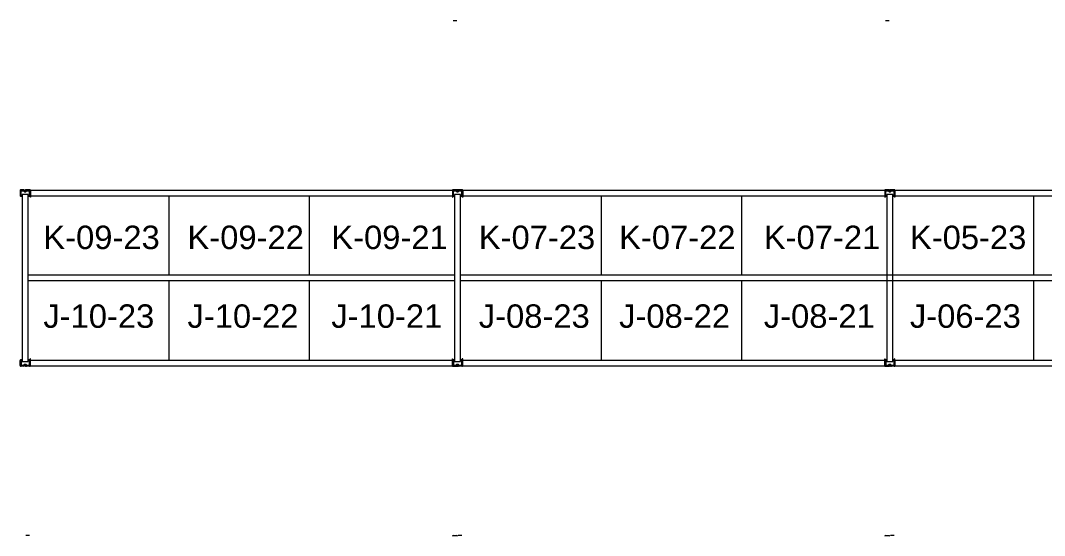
# Model space of a CAD drawing. Header units: inches. Extents: x 2743 to 10591, y -1604 to 5792.
# Drawn here: x 8297.3 to 8647, y 4518.1 to 4693.9 of the extents above; entities that cross this region are included whole.
import ezdxf

# ---------------------------------------------------------------- set-up
doc = ezdxf.new("R2010")
doc.units = ezdxf.units.IN
doc.header["$LTSCALE"] = 0.1875
doc.header["$MEASUREMENT"] = 0
for name, color, linetype, lineweight in [('22 Dimension', 7, 'Continuous', 5), ('32 Echelle', 160, 'Continuous', 15), ('33 Poutre', 30, 'Continuous', 15)]:
    doc.layers.add(name, color=color, linetype=linetype, lineweight=lineweight)
doc.styles.add('arial', font='')
doc.styles.get('arial').set_extended_font_data('Arial')

msp = doc.modelspace()

# ---------------------------------------------------------------- hatches: boundary and pattern name
at = {"layer": '32 Echelle'}
for points in [[(8297.89775, 4633.81503), (8297.89775, 4634.00253), (8297.71025, 4634.00253)], [(8299.89775, 4633.81503), (8299.89775, 4634.00253), (8300.08525, 4634.00253)], [(8445.52275, 4633.81503), (8445.52275, 4634.00253), (8445.33525, 4634.00253)], [(8445.52275, 4633.81503), (8445.52275, 4634.00253), (8445.33525, 4634.00253)], [(8447.52275, 4633.81503), (8447.52275, 4634.00253), (8447.71025, 4634.00253)], [(8447.52275, 4633.81503), (8447.52275, 4634.00253), (8447.71025, 4634.00253)], [(8593.14775, 4633.81503), (8593.14775, 4634.00253), (8592.96025, 4634.00253)], [(8593.14775, 4633.81503), (8593.14775, 4634.00253), (8592.96025, 4634.00253)], [(8595.14775, 4633.81503), (8595.14775, 4634.00253), (8595.33525, 4634.00253)], [(8595.14775, 4633.81503), (8595.14775, 4634.00253), (8595.33525, 4634.00253)], [(8297.89775, 4578.19003), (8297.89775, 4578.00253), (8297.71025, 4578.00253)], [(8299.89775, 4578.19003), (8299.89775, 4578.00253), (8300.08525, 4578.00253)], [(8445.52275, 4578.19003), (8445.52275, 4578.00253), (8445.33525, 4578.00253)], [(8445.52275, 4578.19003), (8445.52275, 4578.00253), (8445.33525, 4578.00253)], [(8447.52275, 4578.19003), (8447.52275, 4578.00253), (8447.71025, 4578.00253)], [(8447.52275, 4578.19003), (8447.52275, 4578.00253), (8447.71025, 4578.00253)], [(8593.14775, 4578.19003), (8593.14775, 4578.00253), (8592.96025, 4578.00253)], [(8593.14775, 4578.19003), (8593.14775, 4578.00253), (8592.96025, 4578.00253)], [(8595.14775, 4578.19003), (8595.14775, 4578.00253), (8595.33525, 4578.00253)], [(8595.14775, 4578.19003), (8595.14775, 4578.00253), (8595.33525, 4578.00253)]]:
    msp.add_hatch(color=256, dxfattribs=at).paths.add_polyline_path(points)

# ---------------------------------------------------------------- linework, layer by layer
at = {"layer": '22 Dimension'}
for p, q in [((8347.89775, 4634.00253), (8347.89775, 4607.00253)), ((8395.89775, 4634.00253), (8395.89775, 4607.00253)), ((8495.52275, 4634.00253), (8495.52275, 4607.00253)), ((8543.52275, 4634.00253), (8543.52275, 4607.00253)), ((8643.14775, 4634.00253), (8643.14775, 4607.00253)), ((8445.52275, 4607.00253), (8299.89775, 4607.00253)), ((8740.77275, 4607.00253), (8447.52275, 4607.00253)), ((8445.52275, 4605.00253), (8299.89775, 4605.00253)), ((8347.89775, 4605.00253), (8347.89775, 4578.00253)), ((8395.89775, 4605.00253), (8395.89775, 4578.00253)), ((8740.77275, 4605.00253), (8447.52275, 4605.00253)), ((8495.52275, 4605.00253), (8495.52275, 4578.00253)), ((8543.52275, 4605.00253), (8543.52275, 4578.00253)), ((8643.14775, 4605.00253), (8643.14775, 4578.00253))]:
    msp.add_line(p, q, dxfattribs=at)
at = {"layer": '32 Echelle', "linetype": 'Continuous', "lineweight": 25}
for p, q in [((8297.27279, 4635.81878), (8297.27279, 4634.18628)), ((8297.36279, 4634.18628), (8297.36279, 4635.81878)), ((8298.38538, 4636.00253), (8297.45654, 4636.00253)), ((8297.45654, 4635.91253), (8298.38538, 4635.91253)), ((8297.87279, 4634.09253), (8297.45654, 4634.09253)), ((8297.45654, 4634.00253), (8297.87279, 4634.00253)), ((8297.87279, 4634.00253), (8297.87279, 4634.09253)), ((8298.47504, 4635.84619), (8298.51895, 4635.70256)), ((8298.60502, 4635.72887), (8298.5611, 4635.8725)), ((8299.10083, 4635.66253), (8298.69467, 4635.66253)), ((8298.69467, 4635.57253), (8299.10083, 4635.57253)), ((8299.2344, 4635.8725), (8299.19049, 4635.72887)), ((8299.27656, 4635.70256), (8299.32047, 4635.84619)), ((8300.33896, 4636.00253), (8299.41012, 4636.00253)), ((8299.41012, 4635.91253), (8300.33896, 4635.91253)), ((8300.33896, 4634.09253), (8299.92271, 4634.09253)), ((8299.92271, 4634.09253), (8299.92271, 4634.00253)), ((8299.92271, 4634.00253), (8300.33896, 4634.00253)), ((8300.43271, 4635.81878), (8300.43271, 4634.18628)), ((8300.52271, 4634.18628), (8300.52271, 4635.81878)), ((8444.89779, 4635.81878), (8444.89779, 4634.18628)), ((8444.89779, 4635.81878), (8444.89779, 4634.18628)), ((8444.98779, 4634.18628), (8444.98779, 4635.81878)), ((8444.98779, 4634.18628), (8444.98779, 4635.81878)), ((8446.01038, 4636.00253), (8445.08154, 4636.00253)), ((8446.01038, 4636.00253), (8445.08154, 4636.00253)), ((8445.08154, 4635.91253), (8446.01038, 4635.91253)), ((8445.08154, 4635.91253), (8446.01038, 4635.91253)), ((8445.49779, 4634.09253), (8445.08154, 4634.09253)), ((8445.49779, 4634.09253), (8445.08154, 4634.09253)), ((8445.08154, 4634.00253), (8445.49779, 4634.00253)), ((8445.08154, 4634.00253), (8445.49779, 4634.00253)), ((8445.49779, 4634.00253), (8445.49779, 4634.09253)), ((8445.49779, 4634.00253), (8445.49779, 4634.09253)), ((8446.10004, 4635.84619), (8446.14395, 4635.70256)), ((8446.10004, 4635.84619), (8446.14395, 4635.70256)), ((8446.23002, 4635.72887), (8446.1861, 4635.8725)), ((8446.23002, 4635.72887), (8446.1861, 4635.8725)), ((8446.72583, 4635.66253), (8446.31967, 4635.66253)), ((8446.72583, 4635.66253), (8446.31967, 4635.66253)), ((8446.31967, 4635.57253), (8446.72583, 4635.57253)), ((8446.31967, 4635.57253), (8446.72583, 4635.57253)), ((8446.8594, 4635.8725), (8446.81549, 4635.72887)), ((8446.8594, 4635.8725), (8446.81549, 4635.72887)), ((8446.90156, 4635.70256), (8446.94547, 4635.84619)), ((8446.90156, 4635.70256), (8446.94547, 4635.84619)), ((8447.96396, 4636.00253), (8447.03512, 4636.00253)), ((8447.96396, 4636.00253), (8447.03512, 4636.00253)), ((8447.03512, 4635.91253), (8447.96396, 4635.91253)), ((8447.03512, 4635.91253), (8447.96396, 4635.91253)), ((8447.96396, 4634.09253), (8447.54771, 4634.09253)), ((8447.54771, 4634.09253), (8447.54771, 4634.00253)), ((8447.96396, 4634.09253), (8447.54771, 4634.09253)), ((8447.54771, 4634.09253), (8447.54771, 4634.00253)), ((8447.54771, 4634.00253), (8447.96396, 4634.00253)), ((8447.54771, 4634.00253), (8447.96396, 4634.00253)), ((8448.05771, 4635.81878), (8448.05771, 4634.18628)), ((8448.05771, 4635.81878), (8448.05771, 4634.18628)), ((8448.14771, 4634.18628), (8448.14771, 4635.81878)), ((8448.14771, 4634.18628), (8448.14771, 4635.81878)), ((8592.52279, 4635.81878), (8592.52279, 4634.18628)), ((8592.52279, 4635.81878), (8592.52279, 4634.18628)), ((8592.61279, 4634.18628), (8592.61279, 4635.81878)), ((8592.61279, 4634.18628), (8592.61279, 4635.81878)), ((8593.63538, 4636.00253), (8592.70654, 4636.00253)), ((8593.63538, 4636.00253), (8592.70654, 4636.00253)), ((8592.70654, 4635.91253), (8593.63538, 4635.91253)), ((8592.70654, 4635.91253), (8593.63538, 4635.91253)), ((8593.12279, 4634.09253), (8592.70654, 4634.09253)), ((8593.12279, 4634.09253), (8592.70654, 4634.09253)), ((8592.70654, 4634.00253), (8593.12279, 4634.00253)), ((8592.70654, 4634.00253), (8593.12279, 4634.00253)), ((8593.12279, 4634.00253), (8593.12279, 4634.09253)), ((8593.12279, 4634.00253), (8593.12279, 4634.09253)), ((8593.72504, 4635.84619), (8593.76895, 4635.70256)), ((8593.72504, 4635.84619), (8593.76895, 4635.70256)), ((8593.85502, 4635.72887), (8593.8111, 4635.8725)), ((8593.85502, 4635.72887), (8593.8111, 4635.8725)), ((8594.35083, 4635.66253), (8593.94467, 4635.66253)), ((8594.35083, 4635.66253), (8593.94467, 4635.66253)), ((8593.94467, 4635.57253), (8594.35083, 4635.57253)), ((8593.94467, 4635.57253), (8594.35083, 4635.57253)), ((8594.4844, 4635.8725), (8594.44049, 4635.72887)), ((8594.4844, 4635.8725), (8594.44049, 4635.72887)), ((8594.52656, 4635.70256), (8594.57047, 4635.84619)), ((8594.52656, 4635.70256), (8594.57047, 4635.84619)), ((8595.58896, 4636.00253), (8594.66012, 4636.00253)), ((8595.58896, 4636.00253), (8594.66012, 4636.00253)), ((8594.66012, 4635.91253), (8595.58896, 4635.91253)), ((8594.66012, 4635.91253), (8595.58896, 4635.91253)), ((8595.58896, 4634.09253), (8595.17271, 4634.09253)), ((8595.17271, 4634.09253), (8595.17271, 4634.00253)), ((8595.58896, 4634.09253), (8595.17271, 4634.09253)), ((8595.17271, 4634.09253), (8595.17271, 4634.00253)), ((8595.17271, 4634.00253), (8595.58896, 4634.00253)), ((8595.17271, 4634.00253), (8595.58896, 4634.00253)), ((8595.68271, 4635.81878), (8595.68271, 4634.18628)), ((8595.68271, 4635.81878), (8595.68271, 4634.18628)), ((8595.77271, 4634.18628), (8595.77271, 4635.81878)), ((8595.77271, 4634.18628), (8595.77271, 4635.81878)), ((8297.27279, 4576.18628), (8297.27279, 4577.81878)), ((8297.36279, 4577.81878), (8297.36279, 4576.18628)), ((8297.45654, 4578.00253), (8297.87279, 4578.00253)), ((8297.87279, 4577.91253), (8297.45654, 4577.91253)), ((8297.87279, 4578.00253), (8297.87279, 4577.91253)), ((8299.92271, 4578.00253), (8300.33896, 4578.00253)), ((8299.92271, 4577.91253), (8299.92271, 4578.00253)), ((8300.33896, 4577.91253), (8299.92271, 4577.91253)), ((8300.43271, 4576.18628), (8300.43271, 4577.81878)), ((8300.52271, 4577.81878), (8300.52271, 4576.18628)), ((8444.89779, 4576.18628), (8444.89779, 4577.81878)), ((8444.89779, 4576.18628), (8444.89779, 4577.81878)), ((8444.98779, 4577.81878), (8444.98779, 4576.18628)), ((8444.98779, 4577.81878), (8444.98779, 4576.18628)), ((8445.08154, 4578.00253), (8445.49779, 4578.00253)), ((8445.08154, 4578.00253), (8445.49779, 4578.00253)), ((8445.49779, 4577.91253), (8445.08154, 4577.91253)), ((8445.49779, 4577.91253), (8445.08154, 4577.91253)), ((8445.49779, 4578.00253), (8445.49779, 4577.91253)), ((8445.49779, 4578.00253), (8445.49779, 4577.91253)), ((8447.54771, 4578.00253), (8447.96396, 4578.00253)), ((8447.54771, 4577.91253), (8447.54771, 4578.00253)), ((8447.54771, 4578.00253), (8447.96396, 4578.00253)), ((8447.54771, 4577.91253), (8447.54771, 4578.00253)), ((8447.96396, 4577.91253), (8447.54771, 4577.91253)), ((8447.96396, 4577.91253), (8447.54771, 4577.91253)), ((8448.05771, 4576.18628), (8448.05771, 4577.81878)), ((8448.05771, 4576.18628), (8448.05771, 4577.81878)), ((8448.14771, 4577.81878), (8448.14771, 4576.18628)), ((8448.14771, 4577.81878), (8448.14771, 4576.18628)), ((8592.52279, 4576.18628), (8592.52279, 4577.81878)), ((8592.52279, 4576.18628), (8592.52279, 4577.81878)), ((8592.61279, 4577.81878), (8592.61279, 4576.18628)), ((8592.61279, 4577.81878), (8592.61279, 4576.18628)), ((8592.70654, 4578.00253), (8593.12279, 4578.00253)), ((8592.70654, 4578.00253), (8593.12279, 4578.00253)), ((8593.12279, 4577.91253), (8592.70654, 4577.91253)), ((8593.12279, 4577.91253), (8592.70654, 4577.91253)), ((8593.12279, 4578.00253), (8593.12279, 4577.91253)), ((8593.12279, 4578.00253), (8593.12279, 4577.91253)), ((8595.17271, 4578.00253), (8595.58896, 4578.00253)), ((8595.17271, 4577.91253), (8595.17271, 4578.00253)), ((8595.17271, 4578.00253), (8595.58896, 4578.00253)), ((8595.17271, 4577.91253), (8595.17271, 4578.00253)), ((8595.58896, 4577.91253), (8595.17271, 4577.91253)), ((8595.58896, 4577.91253), (8595.17271, 4577.91253)), ((8595.68271, 4576.18628), (8595.68271, 4577.81878)), ((8595.68271, 4576.18628), (8595.68271, 4577.81878)), ((8595.77271, 4577.81878), (8595.77271, 4576.18628)), ((8595.77271, 4577.81878), (8595.77271, 4576.18628)), ((8297.45654, 4576.09253), (8298.38538, 4576.09253)), ((8298.38538, 4576.00253), (8297.45654, 4576.00253)), ((8298.47504, 4576.15887), (8298.51895, 4576.3025)), ((8298.60502, 4576.27619), (8298.5611, 4576.13256)), ((8298.69467, 4576.43253), (8299.10083, 4576.43253)), ((8299.10083, 4576.34253), (8298.69467, 4576.34253)), ((8299.2344, 4576.13256), (8299.19049, 4576.27619)), ((8299.27656, 4576.3025), (8299.32047, 4576.15887)), ((8299.41012, 4576.09253), (8300.33896, 4576.09253)), ((8300.33896, 4576.00253), (8299.41012, 4576.00253)), ((8445.08154, 4576.09253), (8446.01038, 4576.09253)), ((8445.08154, 4576.09253), (8446.01038, 4576.09253)), ((8446.01038, 4576.00253), (8445.08154, 4576.00253)), ((8446.01038, 4576.00253), (8445.08154, 4576.00253)), ((8446.10004, 4576.15887), (8446.14395, 4576.3025)), ((8446.10004, 4576.15887), (8446.14395, 4576.3025)), ((8446.23002, 4576.27619), (8446.1861, 4576.13256)), ((8446.23002, 4576.27619), (8446.1861, 4576.13256)), ((8446.31967, 4576.43253), (8446.72583, 4576.43253)), ((8446.31967, 4576.43253), (8446.72583, 4576.43253)), ((8446.72583, 4576.34253), (8446.31967, 4576.34253)), ((8446.72583, 4576.34253), (8446.31967, 4576.34253)), ((8446.8594, 4576.13256), (8446.81549, 4576.27619)), ((8446.8594, 4576.13256), (8446.81549, 4576.27619)), ((8446.90156, 4576.3025), (8446.94547, 4576.15887)), ((8446.90156, 4576.3025), (8446.94547, 4576.15887)), ((8447.03512, 4576.09253), (8447.96396, 4576.09253)), ((8447.03512, 4576.09253), (8447.96396, 4576.09253)), ((8447.96396, 4576.00253), (8447.03512, 4576.00253)), ((8447.96396, 4576.00253), (8447.03512, 4576.00253)), ((8592.70654, 4576.09253), (8593.63538, 4576.09253)), ((8592.70654, 4576.09253), (8593.63538, 4576.09253)), ((8593.63538, 4576.00253), (8592.70654, 4576.00253)), ((8593.63538, 4576.00253), (8592.70654, 4576.00253)), ((8593.72504, 4576.15887), (8593.76895, 4576.3025)), ((8593.72504, 4576.15887), (8593.76895, 4576.3025)), ((8593.85502, 4576.27619), (8593.8111, 4576.13256)), ((8593.85502, 4576.27619), (8593.8111, 4576.13256)), ((8593.94467, 4576.43253), (8594.35083, 4576.43253)), ((8593.94467, 4576.43253), (8594.35083, 4576.43253)), ((8594.35083, 4576.34253), (8593.94467, 4576.34253)), ((8594.35083, 4576.34253), (8593.94467, 4576.34253)), ((8594.4844, 4576.13256), (8594.44049, 4576.27619)), ((8594.4844, 4576.13256), (8594.44049, 4576.27619)), ((8594.52656, 4576.3025), (8594.57047, 4576.15887)), ((8594.52656, 4576.3025), (8594.57047, 4576.15887)), ((8594.66012, 4576.09253), (8595.58896, 4576.09253)), ((8594.66012, 4576.09253), (8595.58896, 4576.09253)), ((8595.58896, 4576.00253), (8594.66012, 4576.00253)), ((8595.58896, 4576.00253), (8594.66012, 4576.00253))]:
    msp.add_line(p, q, dxfattribs=at)
at = {"layer": '32 Echelle'}
for p, q in [((8297.89775, 4634.00253), (8297.71025, 4634.00253)), ((8297.89775, 4633.81503), (8297.71025, 4634.00253)), ((8299.89775, 4634.50253), (8297.89775, 4634.50253)), ((8297.89775, 4634.50253), (8297.89775, 4577.50253)), ((8297.89775, 4633.81503), (8297.89775, 4634.00253)), ((8299.89775, 4577.50253), (8299.89775, 4634.50253)), ((8299.89775, 4634.00253), (8300.08525, 4634.00253)), ((8299.89775, 4633.81503), (8299.89775, 4634.00253)), ((8299.89775, 4633.81503), (8300.08525, 4634.00253)), ((8445.52275, 4634.00253), (8445.33525, 4634.00253)), ((8445.52275, 4633.81503), (8445.33525, 4634.00253)), ((8445.52275, 4634.00253), (8445.33525, 4634.00253)), ((8445.52275, 4633.81503), (8445.33525, 4634.00253)), ((8447.52275, 4634.50253), (8445.52275, 4634.50253)), ((8445.52275, 4634.50253), (8445.52275, 4577.50253)), ((8447.52275, 4634.50253), (8445.52275, 4634.50253)), ((8445.52275, 4634.50253), (8445.52275, 4577.50253)), ((8445.52275, 4633.81503), (8445.52275, 4634.00253)), ((8445.52275, 4633.81503), (8445.52275, 4634.00253)), ((8447.52275, 4577.50253), (8447.52275, 4634.50253)), ((8447.52275, 4577.50253), (8447.52275, 4634.50253)), ((8447.52275, 4634.00253), (8447.71025, 4634.00253)), ((8447.52275, 4633.81503), (8447.52275, 4634.00253)), ((8447.52275, 4633.81503), (8447.71025, 4634.00253)), ((8447.52275, 4634.00253), (8447.71025, 4634.00253)), ((8447.52275, 4633.81503), (8447.52275, 4634.00253)), ((8447.52275, 4633.81503), (8447.71025, 4634.00253)), ((8593.14775, 4634.00253), (8592.96025, 4634.00253)), ((8593.14775, 4633.81503), (8592.96025, 4634.00253)), ((8593.14775, 4634.00253), (8592.96025, 4634.00253)), ((8593.14775, 4633.81503), (8592.96025, 4634.00253)), ((8595.14775, 4634.50253), (8593.14775, 4634.50253)), ((8593.14775, 4634.50253), (8593.14775, 4577.50253)), ((8595.14775, 4634.50253), (8593.14775, 4634.50253)), ((8593.14775, 4634.50253), (8593.14775, 4577.50253)), ((8593.14775, 4633.81503), (8593.14775, 4634.00253)), ((8593.14775, 4633.81503), (8593.14775, 4634.00253)), ((8595.14775, 4577.50253), (8595.14775, 4634.50253)), ((8595.14775, 4577.50253), (8595.14775, 4634.50253)), ((8595.14775, 4634.00253), (8595.33525, 4634.00253)), ((8595.14775, 4633.81503), (8595.14775, 4634.00253)), ((8595.14775, 4633.81503), (8595.33525, 4634.00253)), ((8595.14775, 4634.00253), (8595.33525, 4634.00253)), ((8595.14775, 4633.81503), (8595.14775, 4634.00253)), ((8595.14775, 4633.81503), (8595.33525, 4634.00253)), ((8297.89775, 4578.19003), (8297.71025, 4578.00253)), ((8297.89775, 4578.00253), (8297.71025, 4578.00253)), ((8297.89775, 4578.19003), (8297.89775, 4578.00253)), ((8297.89775, 4577.50253), (8299.89775, 4577.50253)), ((8299.89775, 4578.19003), (8299.89775, 4578.00253)), ((8299.89775, 4578.19003), (8300.08525, 4578.00253)), ((8299.89775, 4578.00253), (8300.08525, 4578.00253)), ((8445.52275, 4578.19003), (8445.33525, 4578.00253)), ((8445.52275, 4578.19003), (8445.33525, 4578.00253)), ((8445.52275, 4578.00253), (8445.33525, 4578.00253)), ((8445.52275, 4578.00253), (8445.33525, 4578.00253)), ((8445.52275, 4578.19003), (8445.52275, 4578.00253)), ((8445.52275, 4578.19003), (8445.52275, 4578.00253)), ((8445.52275, 4577.50253), (8447.52275, 4577.50253)), ((8445.52275, 4577.50253), (8447.52275, 4577.50253)), ((8447.52275, 4578.19003), (8447.52275, 4578.00253)), ((8447.52275, 4578.19003), (8447.71025, 4578.00253)), ((8447.52275, 4578.19003), (8447.52275, 4578.00253)), ((8447.52275, 4578.19003), (8447.71025, 4578.00253)), ((8447.52275, 4578.00253), (8447.71025, 4578.00253)), ((8447.52275, 4578.00253), (8447.71025, 4578.00253)), ((8593.14775, 4578.19003), (8592.96025, 4578.00253)), ((8593.14775, 4578.19003), (8592.96025, 4578.00253)), ((8593.14775, 4578.00253), (8592.96025, 4578.00253)), ((8593.14775, 4578.00253), (8592.96025, 4578.00253)), ((8593.14775, 4578.19003), (8593.14775, 4578.00253)), ((8593.14775, 4578.19003), (8593.14775, 4578.00253)), ((8593.14775, 4577.50253), (8595.14775, 4577.50253)), ((8593.14775, 4577.50253), (8595.14775, 4577.50253)), ((8595.14775, 4578.19003), (8595.14775, 4578.00253)), ((8595.14775, 4578.19003), (8595.33525, 4578.00253)), ((8595.14775, 4578.19003), (8595.14775, 4578.00253)), ((8595.14775, 4578.19003), (8595.33525, 4578.00253)), ((8595.14775, 4578.00253), (8595.33525, 4578.00253)), ((8595.14775, 4578.00253), (8595.33525, 4578.00253))]:
    msp.add_line(p, q, dxfattribs=at)
at = {"layer": '32 Echelle', "linetype": 'Continuous', "lineweight": 25}
for centre, radius, start, end in [((8297.45654, 4635.81878), 0.18375, 90, 180), ((8297.45654, 4634.18628), 0.18375, 180, 270), ((8297.45654, 4635.81878), 0.09375, 90, 180), ((8297.45654, 4634.18628), 0.09375, 180, 270), ((8298.38538, 4635.81878), 0.18375, 17, 90), ((8298.38538, 4635.81878), 0.09375, 17, 90), ((8298.69467, 4635.75628), 0.18375, 197, 270), ((8298.69467, 4635.75628), 0.09375, 197, 270), ((8299.10083, 4635.75628), 0.09375, 270, 343), ((8299.10083, 4635.75628), 0.18375, 270, 343), ((8299.41012, 4635.81878), 0.18375, 90, 163), ((8299.41012, 4635.81878), 0.09375, 90, 163), ((8300.33896, 4635.81878), 0.18375, 0, 90), ((8300.33896, 4635.81878), 0.09375, 0, 90), ((8300.33896, 4634.18628), 0.09375, 270, 0), ((8300.33896, 4634.18628), 0.18375, 270, 0), ((8445.08154, 4635.81878), 0.18375, 90, 180), ((8445.08154, 4635.81878), 0.18375, 90, 180), ((8445.08154, 4634.18628), 0.18375, 180, 270), ((8445.08154, 4634.18628), 0.18375, 180, 270), ((8445.08154, 4635.81878), 0.09375, 90, 180), ((8445.08154, 4635.81878), 0.09375, 90, 180), ((8445.08154, 4634.18628), 0.09375, 180, 270), ((8445.08154, 4634.18628), 0.09375, 180, 270), ((8446.01038, 4635.81878), 0.18375, 17, 90), ((8446.01038, 4635.81878), 0.18375, 17, 90), ((8446.01038, 4635.81878), 0.09375, 17, 90), ((8446.01038, 4635.81878), 0.09375, 17, 90), ((8446.31967, 4635.75628), 0.18375, 197, 270), ((8446.31967, 4635.75628), 0.18375, 197, 270), ((8446.31967, 4635.75628), 0.09375, 197, 270), ((8446.31967, 4635.75628), 0.09375, 197, 270), ((8446.72583, 4635.75628), 0.09375, 270, 343), ((8446.72583, 4635.75628), 0.09375, 270, 343), ((8446.72583, 4635.75628), 0.18375, 270, 343), ((8446.72583, 4635.75628), 0.18375, 270, 343), ((8447.03512, 4635.81878), 0.18375, 90, 163), ((8447.03512, 4635.81878), 0.18375, 90, 163), ((8447.03512, 4635.81878), 0.09375, 90, 163), ((8447.03512, 4635.81878), 0.09375, 90, 163), ((8447.96396, 4635.81878), 0.18375, 0, 90), ((8447.96396, 4635.81878), 0.18375, 0, 90), ((8447.96396, 4635.81878), 0.09375, 0, 90), ((8447.96396, 4635.81878), 0.09375, 0, 90), ((8447.96396, 4634.18628), 0.09375, 270, 0), ((8447.96396, 4634.18628), 0.18375, 270, 0), ((8447.96396, 4634.18628), 0.09375, 270, 0), ((8447.96396, 4634.18628), 0.18375, 270, 0), ((8592.70654, 4635.81878), 0.18375, 90, 180), ((8592.70654, 4635.81878), 0.18375, 90, 180), ((8592.70654, 4634.18628), 0.18375, 180, 270), ((8592.70654, 4634.18628), 0.18375, 180, 270), ((8592.70654, 4635.81878), 0.09375, 90, 180), ((8592.70654, 4635.81878), 0.09375, 90, 180), ((8592.70654, 4634.18628), 0.09375, 180, 270), ((8592.70654, 4634.18628), 0.09375, 180, 270), ((8593.63538, 4635.81878), 0.18375, 17, 90), ((8593.63538, 4635.81878), 0.18375, 17, 90), ((8593.63538, 4635.81878), 0.09375, 17, 90), ((8593.63538, 4635.81878), 0.09375, 17, 90), ((8593.94467, 4635.75628), 0.18375, 197, 270), ((8593.94467, 4635.75628), 0.18375, 197, 270), ((8593.94467, 4635.75628), 0.09375, 197, 270), ((8593.94467, 4635.75628), 0.09375, 197, 270), ((8594.35083, 4635.75628), 0.09375, 270, 343), ((8594.35083, 4635.75628), 0.09375, 270, 343), ((8594.35083, 4635.75628), 0.18375, 270, 343), ((8594.35083, 4635.75628), 0.18375, 270, 343), ((8594.66012, 4635.81878), 0.18375, 90, 163), ((8594.66012, 4635.81878), 0.18375, 90, 163), ((8594.66012, 4635.81878), 0.09375, 90, 163), ((8594.66012, 4635.81878), 0.09375, 90, 163), ((8595.58896, 4635.81878), 0.18375, 0, 90), ((8595.58896, 4635.81878), 0.18375, 0, 90), ((8595.58896, 4635.81878), 0.09375, 0, 90), ((8595.58896, 4635.81878), 0.09375, 0, 90), ((8595.58896, 4634.18628), 0.09375, 270, 0), ((8595.58896, 4634.18628), 0.18375, 270, 0), ((8595.58896, 4634.18628), 0.09375, 270, 0), ((8595.58896, 4634.18628), 0.18375, 270, 0), ((8297.45654, 4577.81878), 0.18375, 90, 180), ((8297.45654, 4577.81878), 0.09375, 90, 180), ((8300.33896, 4577.81878), 0.18375, 0, 90), ((8300.33896, 4577.81878), 0.09375, 0, 90), ((8445.08154, 4577.81878), 0.18375, 90, 180), ((8445.08154, 4577.81878), 0.18375, 90, 180), ((8445.08154, 4577.81878), 0.09375, 90, 180), ((8445.08154, 4577.81878), 0.09375, 90, 180), ((8447.96396, 4577.81878), 0.18375, 0, 90), ((8447.96396, 4577.81878), 0.18375, 0, 90), ((8447.96396, 4577.81878), 0.09375, 0, 90), ((8447.96396, 4577.81878), 0.09375, 0, 90), ((8592.70654, 4577.81878), 0.18375, 90, 180), ((8592.70654, 4577.81878), 0.18375, 90, 180), ((8592.70654, 4577.81878), 0.09375, 90, 180), ((8592.70654, 4577.81878), 0.09375, 90, 180), ((8595.58896, 4577.81878), 0.18375, 0, 90), ((8595.58896, 4577.81878), 0.18375, 0, 90), ((8595.58896, 4577.81878), 0.09375, 0, 90), ((8595.58896, 4577.81878), 0.09375, 0, 90), ((8297.45654, 4576.18628), 0.18375, 180, 270), ((8297.45654, 4576.18628), 0.09375, 180, 270), ((8298.38538, 4576.18628), 0.09375, 270, 343), ((8298.38538, 4576.18628), 0.18375, 270, 343), ((8298.69467, 4576.24878), 0.18375, 90, 163), ((8298.69467, 4576.24878), 0.09375, 90, 163), ((8299.10083, 4576.24878), 0.18375, 17, 90), ((8299.10083, 4576.24878), 0.09375, 17, 90), ((8299.41012, 4576.18628), 0.18375, 197, 270), ((8299.41012, 4576.18628), 0.09375, 197, 270), ((8300.33896, 4576.18628), 0.09375, 270, 0), ((8300.33896, 4576.18628), 0.18375, 270, 0), ((8445.08154, 4576.18628), 0.18375, 180, 270), ((8445.08154, 4576.18628), 0.18375, 180, 270), ((8445.08154, 4576.18628), 0.09375, 180, 270), ((8445.08154, 4576.18628), 0.09375, 180, 270), ((8446.01038, 4576.18628), 0.09375, 270, 343), ((8446.01038, 4576.18628), 0.09375, 270, 343), ((8446.01038, 4576.18628), 0.18375, 270, 343), ((8446.01038, 4576.18628), 0.18375, 270, 343), ((8446.31967, 4576.24878), 0.18375, 90, 163), ((8446.31967, 4576.24878), 0.18375, 90, 163), ((8446.31967, 4576.24878), 0.09375, 90, 163), ((8446.31967, 4576.24878), 0.09375, 90, 163), ((8446.72583, 4576.24878), 0.18375, 17, 90), ((8446.72583, 4576.24878), 0.18375, 17, 90), ((8446.72583, 4576.24878), 0.09375, 17, 90), ((8446.72583, 4576.24878), 0.09375, 17, 90), ((8447.03512, 4576.18628), 0.18375, 197, 270), ((8447.03512, 4576.18628), 0.18375, 197, 270), ((8447.03512, 4576.18628), 0.09375, 197, 270), ((8447.03512, 4576.18628), 0.09375, 197, 270), ((8447.96396, 4576.18628), 0.09375, 270, 0), ((8447.96396, 4576.18628), 0.18375, 270, 0), ((8447.96396, 4576.18628), 0.09375, 270, 0), ((8447.96396, 4576.18628), 0.18375, 270, 0), ((8592.70654, 4576.18628), 0.18375, 180, 270), ((8592.70654, 4576.18628), 0.18375, 180, 270), ((8592.70654, 4576.18628), 0.09375, 180, 270), ((8592.70654, 4576.18628), 0.09375, 180, 270), ((8593.63538, 4576.18628), 0.09375, 270, 343), ((8593.63538, 4576.18628), 0.09375, 270, 343), ((8593.63538, 4576.18628), 0.18375, 270, 343), ((8593.63538, 4576.18628), 0.18375, 270, 343), ((8593.94467, 4576.24878), 0.18375, 90, 163), ((8593.94467, 4576.24878), 0.18375, 90, 163), ((8593.94467, 4576.24878), 0.09375, 90, 163), ((8593.94467, 4576.24878), 0.09375, 90, 163), ((8594.35083, 4576.24878), 0.18375, 17, 90), ((8594.35083, 4576.24878), 0.18375, 17, 90), ((8594.35083, 4576.24878), 0.09375, 17, 90), ((8594.35083, 4576.24878), 0.09375, 17, 90), ((8594.66012, 4576.18628), 0.18375, 197, 270), ((8594.66012, 4576.18628), 0.18375, 197, 270), ((8594.66012, 4576.18628), 0.09375, 197, 270), ((8594.66012, 4576.18628), 0.09375, 197, 270), ((8595.58896, 4576.18628), 0.09375, 270, 0), ((8595.58896, 4576.18628), 0.18375, 270, 0), ((8595.58896, 4576.18628), 0.09375, 270, 0), ((8595.58896, 4576.18628), 0.18375, 270, 0)]:
    msp.add_arc(centre, radius, start, end, dxfattribs=at)
at = {"layer": '33 Poutre'}
for p, q in [((8445.01675, 4693.88353), (8446.27875, 4693.88353)), ((8592.64175, 4693.88353), (8593.90375, 4693.88353)), ((8298.89775, 4635.66253), (8298.89775, 4635.87753)), ((8299.01675, 4635.66253), (8298.89775, 4635.66253)), ((8299.01675, 4635.66253), (8299.01675, 4635.87753)), ((8300.40375, 4636.12153), (8299.14175, 4636.12153)), ((8299.14175, 4636.00253), (8300.40375, 4636.00253)), ((8300.52875, 4635.87753), (8300.52875, 4633.62153)), ((8300.64775, 4633.62153), (8300.52875, 4633.62153)), ((8300.64775, 4636.00253), (8444.77275, 4636.00253)), ((8300.64775, 4636.00253), (8300.64775, 4634.00253)), ((8300.64775, 4635.87753), (8300.64775, 4633.62153)), ((8300.64775, 4634.00253), (8444.77275, 4634.00253)), ((8444.77275, 4636.00253), (8444.77275, 4634.00253)), ((8444.77275, 4635.87753), (8444.77275, 4633.62153)), ((8444.77275, 4633.62153), (8444.89175, 4633.62153)), ((8444.89175, 4635.87753), (8444.89175, 4633.62153)), ((8445.01675, 4636.12153), (8446.27875, 4636.12153)), ((8446.27875, 4636.00253), (8445.01675, 4636.00253)), ((8446.40375, 4635.66253), (8446.40375, 4635.87753)), ((8446.40375, 4635.66253), (8446.52275, 4635.66253)), ((8446.52275, 4635.66253), (8446.52275, 4635.87753)), ((8446.52275, 4635.66253), (8446.52275, 4635.87753)), ((8446.64175, 4635.66253), (8446.52275, 4635.66253)), ((8446.64175, 4635.66253), (8446.64175, 4635.87753)), ((8448.02875, 4636.12153), (8446.76675, 4636.12153)), ((8446.76675, 4636.00253), (8448.02875, 4636.00253)), ((8448.15375, 4635.87753), (8448.15375, 4633.62153)), ((8448.27275, 4633.62153), (8448.15375, 4633.62153)), ((8448.27275, 4636.00253), (8592.39775, 4636.00253)), ((8448.27275, 4636.00253), (8448.27275, 4634.00253)), ((8448.27275, 4635.87753), (8448.27275, 4633.62153)), ((8448.27275, 4634.00253), (8592.39775, 4634.00253)), ((8592.39775, 4636.00253), (8592.39775, 4634.00253)), ((8592.39775, 4635.87753), (8592.39775, 4633.62153)), ((8592.39775, 4633.62153), (8592.51675, 4633.62153)), ((8592.51675, 4635.87753), (8592.51675, 4633.62153)), ((8592.64175, 4636.12153), (8593.90375, 4636.12153)), ((8593.90375, 4636.00253), (8592.64175, 4636.00253)), ((8594.02875, 4635.66253), (8594.02875, 4635.87753)), ((8594.02875, 4635.66253), (8594.14775, 4635.66253)), ((8594.14775, 4635.66253), (8594.14775, 4635.87753)), ((8594.14775, 4635.66253), (8594.14775, 4635.87753)), ((8594.26675, 4635.66253), (8594.14775, 4635.66253)), ((8594.26675, 4635.66253), (8594.26675, 4635.87753)), ((8595.65375, 4636.12153), (8594.39175, 4636.12153)), ((8594.39175, 4636.00253), (8595.65375, 4636.00253)), ((8595.77875, 4635.87753), (8595.77875, 4633.62153)), ((8595.89775, 4633.62153), (8595.77875, 4633.62153)), ((8595.89775, 4636.00253), (8740.02275, 4636.00253)), ((8595.89775, 4636.00253), (8595.89775, 4634.00253)), ((8595.89775, 4635.87753), (8595.89775, 4633.62153)), ((8595.89775, 4634.00253), (8740.02275, 4634.00253)), ((8300.64775, 4578.38353), (8300.52875, 4578.38353)), ((8300.52875, 4576.12753), (8300.52875, 4578.38353)), ((8300.64775, 4576.12753), (8300.64775, 4578.38353)), ((8300.64775, 4578.00253), (8444.77275, 4578.00253)), ((8300.64775, 4576.00253), (8300.64775, 4578.00253)), ((8444.77275, 4576.12753), (8444.77275, 4578.38353)), ((8444.77275, 4578.38353), (8444.89175, 4578.38353)), ((8444.77275, 4576.00253), (8444.77275, 4578.00253)), ((8444.89175, 4576.12753), (8444.89175, 4578.38353)), ((8448.27275, 4578.38353), (8448.15375, 4578.38353)), ((8448.15375, 4576.12753), (8448.15375, 4578.38353)), ((8448.27275, 4576.12753), (8448.27275, 4578.38353)), ((8448.27275, 4578.00253), (8592.39775, 4578.00253)), ((8448.27275, 4576.00253), (8448.27275, 4578.00253)), ((8592.39775, 4576.12753), (8592.39775, 4578.38353)), ((8592.39775, 4578.38353), (8592.51675, 4578.38353)), ((8592.39775, 4576.00253), (8592.39775, 4578.00253)), ((8592.51675, 4576.12753), (8592.51675, 4578.38353)), ((8595.89775, 4578.38353), (8595.77875, 4578.38353)), ((8595.77875, 4576.12753), (8595.77875, 4578.38353)), ((8595.89775, 4576.12753), (8595.89775, 4578.38353)), ((8595.89775, 4578.00253), (8740.02275, 4578.00253)), ((8595.89775, 4576.00253), (8595.89775, 4578.00253)), ((8298.89775, 4576.34253), (8298.89775, 4576.12753)), ((8299.01675, 4576.34253), (8298.89775, 4576.34253)), ((8299.01675, 4576.34253), (8299.01675, 4576.12753)), ((8299.14175, 4576.00253), (8300.40375, 4576.00253)), ((8300.40375, 4575.88353), (8299.14175, 4575.88353)), ((8300.64775, 4576.00253), (8444.77275, 4576.00253)), ((8446.27875, 4576.00253), (8445.01675, 4576.00253)), ((8445.01675, 4575.88353), (8446.27875, 4575.88353)), ((8446.40375, 4576.34253), (8446.40375, 4576.12753)), ((8446.40375, 4576.34253), (8446.52275, 4576.34253)), ((8446.52275, 4576.34253), (8446.52275, 4576.12753)), ((8446.52275, 4576.34253), (8446.52275, 4576.12753)), ((8446.64175, 4576.34253), (8446.52275, 4576.34253)), ((8446.64175, 4576.34253), (8446.64175, 4576.12753)), ((8446.76675, 4576.00253), (8448.02875, 4576.00253)), ((8448.02875, 4575.88353), (8446.76675, 4575.88353)), ((8448.27275, 4576.00253), (8592.39775, 4576.00253)), ((8593.90375, 4576.00253), (8592.64175, 4576.00253)), ((8592.64175, 4575.88353), (8593.90375, 4575.88353)), ((8594.02875, 4576.34253), (8594.02875, 4576.12753)), ((8594.02875, 4576.34253), (8594.14775, 4576.34253)), ((8594.14775, 4576.34253), (8594.14775, 4576.12753)), ((8594.14775, 4576.34253), (8594.14775, 4576.12753)), ((8594.26675, 4576.34253), (8594.14775, 4576.34253)), ((8594.26675, 4576.34253), (8594.26675, 4576.12753)), ((8594.39175, 4576.00253), (8595.65375, 4576.00253)), ((8595.65375, 4575.88353), (8594.39175, 4575.88353)), ((8595.89775, 4576.00253), (8740.02275, 4576.00253)), ((8300.40375, 4518.12153), (8299.14175, 4518.12153)), ((8445.01675, 4518.12153), (8446.27875, 4518.12153)), ((8448.02875, 4518.12153), (8446.76675, 4518.12153)), ((8592.64175, 4518.12153), (8593.90375, 4518.12153)), ((8595.65375, 4518.12153), (8594.39175, 4518.12153))]:
    msp.add_line(p, q, dxfattribs=at)
for centre, radius, start, end in [((8299.14175, 4635.87753), 0.244, 90, 180), ((8299.14175, 4635.87753), 0.125, 90, 180), ((8300.40375, 4635.87753), 0.244, 0, 90), ((8300.40375, 4635.87753), 0.125, 0, 90), ((8445.01675, 4635.87753), 0.244, 90, 180), ((8445.01675, 4635.87753), 0.125, 90, 180), ((8446.27875, 4635.87753), 0.244, 0, 90), ((8446.27875, 4635.87753), 0.125, 0, 90), ((8446.76675, 4635.87753), 0.244, 90, 180), ((8446.76675, 4635.87753), 0.125, 90, 180), ((8448.02875, 4635.87753), 0.244, 0, 90), ((8448.02875, 4635.87753), 0.125, 0, 90), ((8592.64175, 4635.87753), 0.244, 90, 180), ((8592.64175, 4635.87753), 0.125, 90, 180), ((8593.90375, 4635.87753), 0.244, 0, 90), ((8593.90375, 4635.87753), 0.125, 0, 90), ((8594.39175, 4635.87753), 0.244, 90, 180), ((8594.39175, 4635.87753), 0.125, 90, 180), ((8595.65375, 4635.87753), 0.244, 0, 90), ((8595.65375, 4635.87753), 0.125, 0, 90), ((8299.14175, 4576.12753), 0.244, 180, 270), ((8299.14175, 4576.12753), 0.125, 180, 270), ((8300.40375, 4576.12753), 0.244, 270, 0), ((8300.40375, 4576.12753), 0.125, 270, 0), ((8445.01675, 4576.12753), 0.244, 180, 270), ((8445.01675, 4576.12753), 0.125, 180, 270), ((8446.27875, 4576.12753), 0.125, 270, 0), ((8446.27875, 4576.12753), 0.244, 270, 0), ((8446.76675, 4576.12753), 0.244, 180, 270), ((8446.76675, 4576.12753), 0.125, 180, 270), ((8448.02875, 4576.12753), 0.244, 270, 0), ((8448.02875, 4576.12753), 0.125, 270, 0), ((8592.64175, 4576.12753), 0.244, 180, 270), ((8592.64175, 4576.12753), 0.125, 180, 270), ((8593.90375, 4576.12753), 0.125, 270, 0), ((8593.90375, 4576.12753), 0.244, 270, 0), ((8594.39175, 4576.12753), 0.244, 180, 270), ((8594.39175, 4576.12753), 0.125, 180, 270), ((8595.65375, 4576.12753), 0.244, 270, 0), ((8595.65375, 4576.12753), 0.125, 270, 0), ((8445.01675, 4517.87753), 0.244, 90, 180), ((8446.27875, 4517.87753), 0.244, 0, 90), ((8592.64175, 4517.87753), 0.244, 90, 180), ((8593.90375, 4517.87753), 0.244, 0, 90)]:
    msp.add_arc(centre, radius, start, end, dxfattribs=at)

# ---------------------------------------------------------------- texts
at = {"layer": '22 Dimension', "char_height": 8, "attachment_point": 1, "style": 'arial'}
for s, insert in [('{\\fArial Unicode MS|b0|i0|c0|p2;\\C8;K-09-23}', (8305.07838, 4623.8703)), ('{\\fArial Unicode MS|b0|i0|c0|p2;\\C8;K-09-22}', (8354.30041, 4623.8703)), ('{\\fArial Unicode MS|b0|i0|c0|p2;\\C8;K-09-21}', (8403.4119, 4623.8703)), ('{\\fArial Unicode MS|b0|i0|c0|p2;\\C8;K-07-23}', (8453.78055, 4623.8703)), ('{\\fArial Unicode MS|b0|i0|c0|p2;\\C8;K-07-22}', (8501.69392, 4623.8703)), ('{\\fArial Unicode MS|b0|i0|c0|p2;\\C8;K-07-21}', (8551.11045, 4623.8703)), ('{\\fArial Unicode MS|b0|i0|c0|p2;\\C8;K-05-23}', (8601.00043, 4623.8703)), ('{\\fArial Unicode MS|b0|i0|c0|p2;\\C8;J-10-23}', (8305.07838, 4596.99776)), ('{\\fArial Unicode MS|b0|i0|c0|p2;\\C8;J-10-22}', (8354.30041, 4596.99776)), ('{\\fArial Unicode MS|b0|i0|c0|p2;\\C8;J-10-21}', (8403.4119, 4596.99776)), ('{\\fArial Unicode MS|b0|i0|c0|p2;\\C8;J-08-23}', (8453.78055, 4596.99776)), ('{\\fArial Unicode MS|b0|i0|c0|p2;\\C8;J-08-22}', (8501.69392, 4596.99776)), ('{\\fArial Unicode MS|b0|i0|c0|p2;\\C8;J-08-21}', (8551.11045, 4596.99776)), ('{\\fArial Unicode MS|b0|i0|c0|p2;\\C8;J-06-23}', (8601.00043, 4596.99776))]:
    msp.add_mtext_dynamic_manual_height_columns(s, width=68.8901007, gutter_width=5, heights=[0], dxfattribs=dict(at, insert=insert))

doc.saveas('drawing.dxf')
